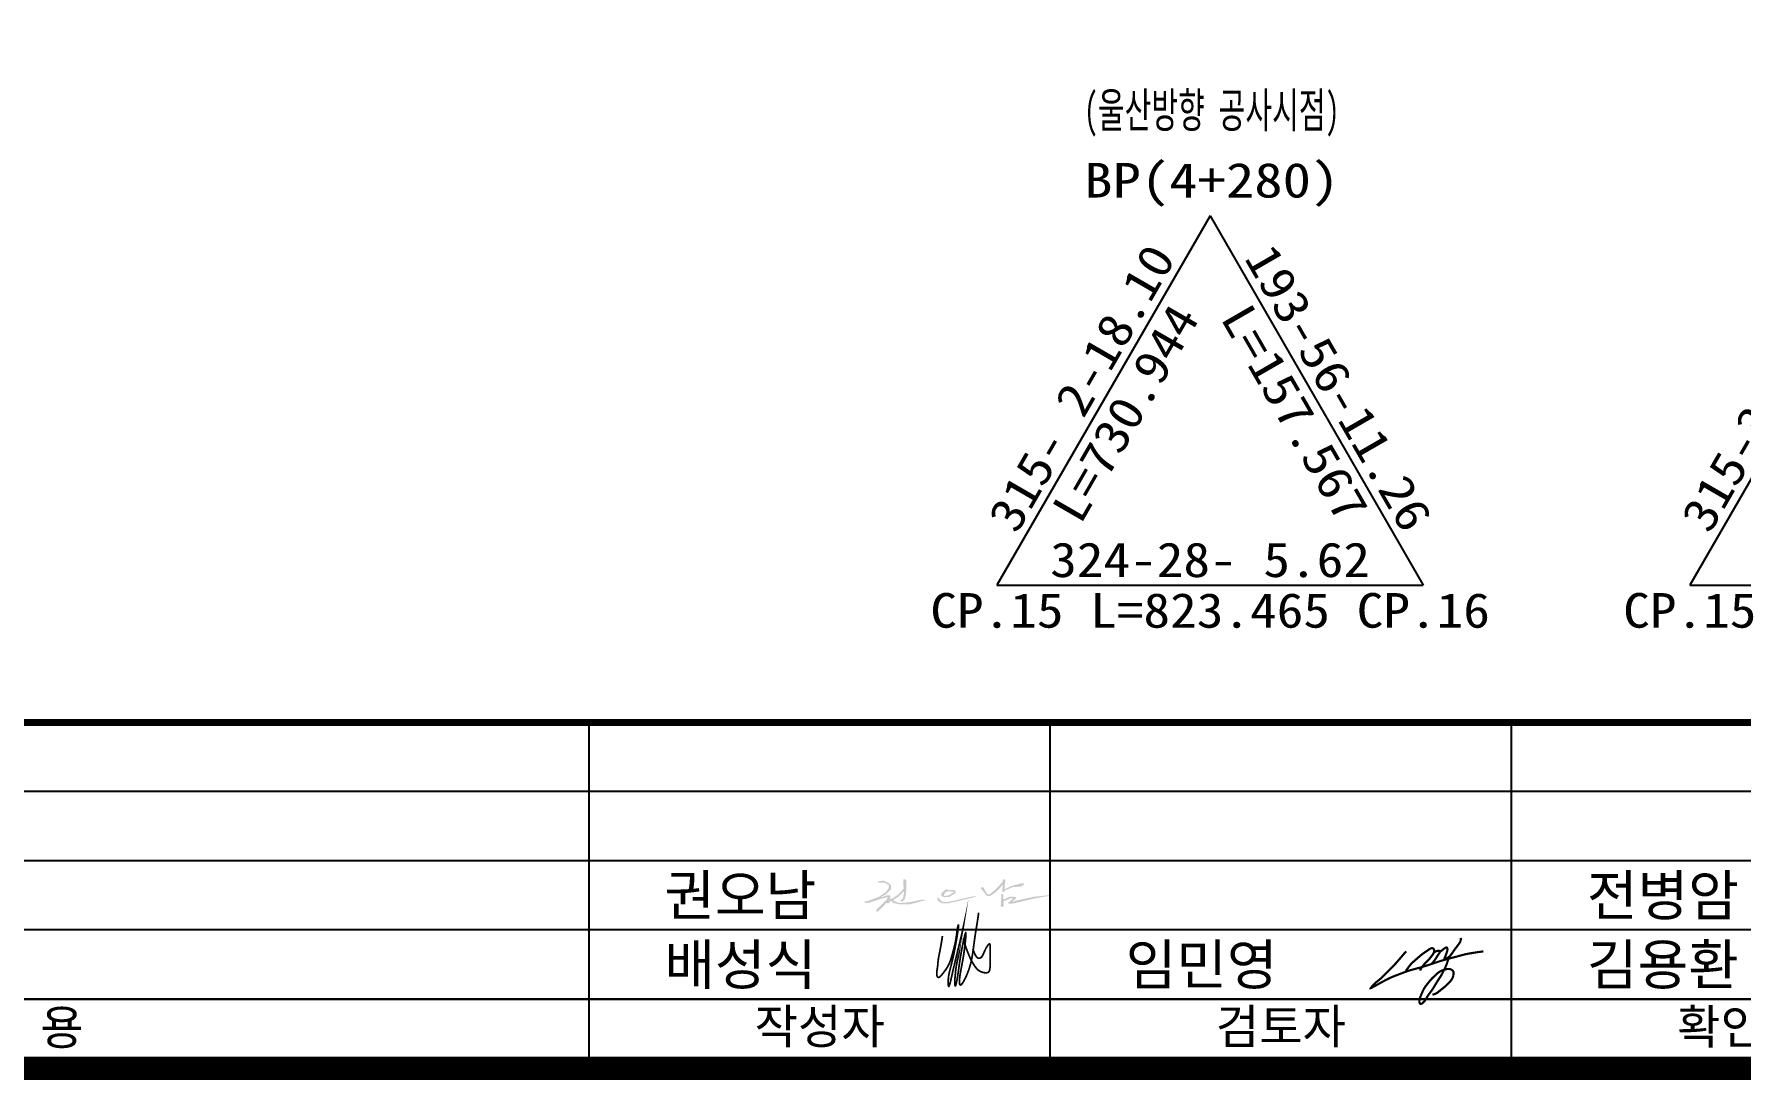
# Model space of a CAD drawing. Header units: millimetres. Extents: x 4525 to 5366, y 950 to 1544.
# Drawn here: x 4948.2 to 5096.2, y 969 to 1059.6 of the extents above; entities that cross this region are included whole.
import ezdxf
from ezdxf.enums import TextEntityAlignment as Align

# ---------------------------------------------------------------- set-up
doc = ezdxf.new("R2010")
doc.units = ezdxf.units.MM
for name, color, linetype in [('CA-ALGN-IPLN', 1, 'Continuous'), ('CA-ALGN-TEXT', 3, 'Continuous'), ('CA-TEXT', 3, 'Continuous'), ('CX-BORD', 3, 'Continuous'), ('CX-BORD-LIN1', 4, 'Continuous'), ('CX-BORD-LIN2', 3, 'Continuous'), ('CX-BORD-TEX2', 7, 'Continuous'), ('CX-BORD-TEX3', 6, 'Continuous')]:
    doc.layers.add(name, color=color, linetype=linetype)
doc.styles.add('RP2', font='DotumChe.ttf')
doc.styles.add('SEKO', font='DotumChe.ttf')
doc.styles.add('TB_TEXT', font='DotumChe.ttf')
doc.styles.add('TB_WBTXT', font='H2GTRE.TTF')
doc.styles.add('TB_WMTXT', font='DotumChe.ttf')

# ---------------------------------------------------------------- blocks, each defined once
blk = doc.blocks.new('CXBLKA1-KHCA')
at = {"layer": 'CX-BORD-TEX3'}
h = blk.add_hatch(color=256, dxfattribs=at)
h.paths.add_polyline_path([(481.9304143462973, 15.08593314524701), (481.6814522761285, 15.10255498501148), (481.7485710494757, 14.96001233352525), (481.715011695484, 14.16345051067444), (481.6562828096573, 14.07540944844335), (481.8744186432863, 13.97059869987578), (481.970901859547, 14.1382959310182), (481.9373424401916, 14.51561469273011), (482.1261138962709, 14.54915413227174), (482.5707754510497, 14.75039080295578), (482.751157084972, 14.72523622329957), (482.512046565223, 14.47369035986876), (482.3400548188214, 14.39403419095741), (482.3526396174206, 14.28083854907011), (482.7679367292861, 14.29341583889822), (484.638871384311, 14.73362108318498), (486.142114677597, 15.00208454639296), (486.020461994865, 15.03562398593458), (484.5480448073916, 14.87631161467756), (482.9623648247068, 14.53253229250727), (482.8239324322971, 14.45706855353863), (482.7316441924785, 14.49899285296566), (482.9875343565416, 14.68345980387889), (483.016898799455, 14.84277217513593), (482.7526188132348, 14.89308133444836), (482.4715591173369, 14.88050404462025), (481.9723635878099, 14.64572793439457), (481.9304143462973, 14.68345980387889)])
h.paths.add_polyline_path([(480.1819056264905, 15.71174835961437), (480.2436726821236, 15.63389486904409), (480.4421925447156, 15.21877673395167), (480.5826835666309, 15.0875261569546), (480.7323370095527, 15.07836913140184), (481.2484886653645, 15.50874896460408), (481.8348858974977, 16.13753087323408), (481.8729293969088, 16.19041842059308), (481.8584012703579, 16.40029097605236), (482.1124066069746, 16.34435909993497), (482.0200210406173, 15.58914122354933), (482.1076688504272, 15.56073177920885), (482.6430312877441, 15.81878429605055), (483.495820995286, 16.04605988420859), (483.7311104842796, 16.03166794655213), (483.6695201720717, 15.88962069141547), (483.4302652639253, 15.7570432399142), (482.7527712413665, 15.7215314428472), (482.0894903577227, 15.43506948166506), (481.9947359457737, 15.31669676905117), (481.8028582762835, 15.32853405702973), (481.8431289128005, 15.52976765175616), (481.8691863450388, 15.9203975866648), (481.5659722790927, 15.567646899732), (481.2247601415019, 15.22877085462518), (480.7586047167909, 14.94091080383289), (480.4857332614212, 14.96363658059932), (480.1067450926503, 15.44466586764365), (479.943780202956, 15.61132168652341), (479.9902311727214, 15.70430912265904)])
h.paths.add_polyline_path([(476.2971857959414, 14.77608838943615), (476.2826139410801, 14.77608838943615), (476.3608786620565, 14.72631310937793), (476.4177985423204, 14.65876090059768), (476.609902958461, 14.44899359638414), (477.0118993431996, 14.40988443343798), (477.6664775086886, 14.5414334117592), (479.0396686886228, 14.86497286587485), (479.5021423726076, 14.93608041359147), (479.6195395521178, 14.90763740119168), (479.1855257429012, 14.78675453998251), (477.9653066513012, 14.49165813170098), (477.1613139471877, 14.31744458462861), (476.6241329612088, 14.30677843408223), (476.2541540009482, 14.52365651647146), (476.1901191519922, 14.71209158646087), (476.207906639086, 14.82230833055799)])
h.paths.add_polyline_path([(476.8769095257638, 15.45580581596756), (476.7381674401775, 15.36336596715819), (476.5282755369431, 15.13582176765692), (476.5709654144591, 14.94027595292613), (476.8235471952096, 14.83716995357038), (477.2789059105025, 14.87627911651653), (477.7911845060591, 15.22470621066129), (477.7698395346194, 15.39891975773365), (477.6204249306313, 15.45580581596756), (477.1223763378222, 15.47713808362598), (477.0298816140981, 15.55180103714762)])
h.paths.add_polyline_path([(476.9267144373356, 15.28514764126588), (476.8875820441656, 15.22115083829059), (476.7559548619077, 15.02204965118912), (476.8306621639018, 14.94383132529681), (477.1899686711243, 15.0007173835307), (477.5777350531151, 15.23892773357833), (477.602637508901, 15.32781221001703), (477.1152613691302, 15.34558907187045)], flags=16)
h.paths.add_polyline_path([(471.5430908744315, 16.27029826511883), (471.1010370041781, 16.24005234033773), (471.0916267240486, 16.18832653536644), (471.1298824593703, 16.10615543675173), (471.5896546619304, 16.11586319245704), (472.0008593529878, 15.88449557762534), (471.9846702042748, 15.61429704027546), (471.7225866342248, 15.26786610889338), (471.0803006340821, 14.84545133422909), (470.1106559388622, 14.48101508427114), (469.857885322403, 14.47687374197251), (469.9656235782961, 14.33606883937395), (470.1852440174804, 14.32364487934669), (471.2626269685936, 14.67979847814169), (471.8966254407584, 14.85373398539203), (471.8386124834593, 14.67151586041306), (470.8772553815807, 13.69416402621457), (470.8772553815807, 13.60719630602374), (471.0595817160922, 13.59477234599646), (471.7681682015117, 14.32778618821101), (471.9919323720031, 14.31536222818375), (472.0789517752699, 14.48101508427114), (472.2198403391652, 14.50586300432567), (472.4187417949958, 14.33606883937395), (472.8465798464226, 14.23615347736984), (473.8465147305376, 14.22521179457559), (475.1610993854781, 14.58268039869048), (475.1683981568743, 14.63374162964272), (474.8253548554288, 14.62279994684847), (473.7998741406994, 14.40761327337658), (472.9313175339001, 14.33102142694821), (472.3766091429611, 14.53891360064484), (472.4605452754734, 14.67386117780072), (472.8546802381479, 14.89634228417923), (473.2999066659601, 15.34495174682384), (473.2962572802618, 15.11882339055773), (473.2086717620514, 14.71398072595872), (472.9349669195984, 14.52067745150965), (473.1721777743425, 14.48055790335165), (473.4020897923268, 14.70668625961778), (473.4969741472973, 15.29753773232492), (473.5240607308792, 16.32449172366211), (473.3785396459819, 16.40522765400354), (473.2434109960627, 16.3894720306543), (473.2749410034832, 15.6129433848793), (473.2591759997728, 15.55667318685725), (472.8550569944733, 15.10641791971054), (472.3001717947452, 14.73191265619773), (472.1740615042533, 14.72471063575721), (472.0983953168853, 14.63828635703668), (472.0515543873286, 14.69230154377488), (472.1452363118057, 14.86875111143619), (472.1272205746965, 15.00919057689492), (471.8677937119416, 15.01639263076976), (471.2084171323981, 14.78232683271566), (471.8029369799121, 15.13522600147261), (472.1920772413625, 15.56014544150336), (472.195261172204, 15.87778795050474), (471.9718657836676, 16.07224260270165)])
at = {"layer": 'CX-BORD-LIN1', "const_width": 2}
blk.add_lwpolyline([(796, -2.273736754432321e-12), (0, 0), (0, 553.9999999999997), (795.9999999999998, 553.9999999999997)], close=True, dxfattribs=at)
at = {"layer": 'CX-BORD-LIN1'}
for points, const_width in [([(796, 30.00000000000098), (0, 29.99999999999869)], 0.6), ([(566, 6.000000000000252), (270, 5.9999999999993)], 0.2)]:
    blk.add_lwpolyline(points, dxfattribs=dict(at, const_width=const_width))
for points in [[(446, 3.907985046680551e-13), (446, 29.99999999999992)], [(486, 3.020479916529539e-13), (486, 30.00000000000005)], [(526, 4.192875430533705e-13), (526, 30.00000000000018)]]:
    blk.add_lwpolyline(points, dxfattribs=at)
at = {"layer": 'CX-BORD-LIN2'}
for points in [[(566, 24.00000000000025), (270, 23.9999999999993)], [(566, 18.00000000000136), (270, 18.00000000000041)], [(566, 12.00000000000136), (270, 12.00000000000041)]]:
    blk.add_lwpolyline(points, dxfattribs=at)
at = {"layer": 'CX-BORD-TEX3'}
for points, const_width in [([(476.6461998415593, 11.4774332657002), (476.5858257119594, 11.08808961318977), (476.5307015066478, 10.75537115161245), (476.4808272256791, 10.47293760726137), (476.4362028690098, 10.23444870652787), (476.3968284366615, 10.03356417569415), (476.3627039286125, 9.863943741151559), (476.3338293448737, 9.719247129182293), (476.3102046854669, 9.5931340661013), (476.2916841191377, 9.480084141596706), (476.2775384897227, 9.377856398347319), (476.2668928098697, 9.285029742339646), (476.2588720921608, 9.20018307956019), (476.2526013492329, 9.121895316028201), (476.2472055936792, 9.048745357708356), (476.2418098381472, 8.979312110608987), (476.2355390952193, 8.912174480716601), (476.2277371243595, 8.84616644208694), (476.2186226724275, 8.781142241118175), (476.2086332331105, 8.717211192223147), (476.1982063000955, 8.654482609869262), (476.1877793670915, 8.593065808513018), (476.1777899277636, 8.533070102578165), (476.1686754758316, 8.474604806543027), (476.1608735049826, 8.417779234820443), (476.1547668221915, 8.36270270189965), (476.150519487584, 8.309484522182572), (476.1482408745956, 8.258234010147532), (476.1480403566507, 8.209060480251026), (476.1500273071738, 8.162073246916805), (476.1543110995894, 8.11738162459045), (476.1610011073112, 8.075094927739372), (476.1702067037745, 8.035322470809149), (476.182037262382, 7.998319321934503), (476.19660215658, 7.964923564126764), (476.2140107597711, 7.936119034053661), (476.2343724453799, 7.912889568437492), (476.2577965868527, 7.896219003945987), (476.284392557603, 7.887091177279615), (476.3142697310445, 7.886489925138847), (476.3475374805907, 7.895399084213238), (476.3842687221527, 7.914529203157542), (476.4243905414019, 7.943497678552774), (476.4677935665291, 7.981648618977886), (476.5143684256595, 8.028326132957261), (476.5640057469841, 8.082874329058939), (476.6165961586498, 8.144637315850957), (476.6720302888148, 8.2129592018577), (476.7301987656151, 8.287184095647206), (476.7908463852232, 8.366674325327438), (476.8531346156719, 8.450865097209714), (476.9160790929868, 8.539209837134365), (476.9786954532042, 8.631161970985374), (477.0399993323385, 8.726174924592158), (477.0990063664262, 8.823702123827786), (477.1547321914818, 8.923196994543503), (477.2061924435525, 9.02411296259055), (477.2527126510699, 9.126085645388628), (477.2948579121453, 9.229479426456635), (477.3335032173613, 9.334840880936497), (477.3695235572573, 9.442716583882827), (477.4037939223613, 9.55365311040481), (477.4371893032671, 9.668197035600713), (477.4705846905031, 9.786894934546979), (477.5048550745973, 9.910293382363704), (477.5406202404279, 10.0387567622642), (477.5774791499875, 10.17192069007473), (477.6147755595644, 10.30923858974751), (477.6518532254572, 10.45016388523476), (477.6880559039541, 10.59415000049961), (477.7227273513868, 10.74065035947245), (477.7552113240104, 10.88911838611642), (477.7848515781566, 11.03900750439465), (477.8111923888114, 11.18957072764209), (477.83458010596, 11.33925942674654), (477.8555615983182, 11.48632456196759), (477.8746837345693, 11.62901709356487), (477.8924933834073, 11.76558798183072), (477.9095374135372, 11.89428818703567), (477.9263626936422, 12.0133686694175), (477.943516092449, 12.12108038927948), (477.9613075026259, 12.21563786840164), (477.9790989127919, 12.29510987473299), (477.9960153355946, 12.35752873772111), (478.0111817836164, 12.40092678686818), (478.0237232694831, 12.42333635161089), (478.0327648057987, 12.42278976145138), (478.0374314051892, 12.39731934583727), (478.0368480802586, 12.3449574342489), (478.0303950480279, 12.26464731480559), (478.0184733430556, 12.15897611020449), (478.0017392042951, 12.03144190183633), (477.980848870689, 11.88554277106999), (477.9564585812345, 11.72477679924162), (477.9292245748525, 11.55264206772011), (477.8998030905182, 11.37263665790709), (477.8688503671742, 11.18825865113871), (477.8369315000614, 11.002587087682), (477.8042470094929, 10.81702484345118), (477.7709062720583, 10.63255575319312), (477.7370186643252, 10.450163651742), (477.702693562916, 10.27083237386654), (477.6680403444093, 10.09554575433543), (477.6331683853618, 9.92528762796104), (477.5981870623959, 9.761041829533895), (477.5632239802085, 9.603610002145103), (477.5284796559476, 9.453065022088083), (477.494172834869, 9.309297573956826), (477.460522262239, 9.172198342345325), (477.4277466833132, 9.04165801189123), (477.3960648433908, 8.917567267166703), (477.3656954876947, 8.799816792776653), (477.336857361513, 8.688297273315072), (477.3097509814702, 8.582844736011282), (477.2845039496001, 8.483076578526777), (477.26122563936, 8.388555541212952), (477.2400254241634, 8.298844364344802), (477.2210126774348, 8.213505788230066), (477.2042967725879, 8.132102553165566), (477.189987083058, 8.054197399469956), (477.1781929822478, 7.979353067440059), (477.1689509279872, 7.907186954781025), (477.1620057156083, 7.837535088689435), (477.1570292248484, 7.770288153781109), (477.153693335456, 7.705336834650041), (477.1516699271137, 7.642571815901135), (477.150630879592, 7.581883782117472), (477.1502480726062, 7.523163417925787), (477.150193385894, 7.466301407898243), (477.1502298437022, 7.411315970821704), (477.1504850483593, 7.358735462058064), (477.1511777467144, 7.309215771162087), (477.1525266855947, 7.263412787666709), (477.1547506118709, 7.221982401126695), (477.1580682723702, 7.18558050107498), (477.1626984139416, 7.154862977055416), (477.1688597834777, 7.130485718622765), (477.1767711277512, 7.113341464854273), (477.1866511936546, 7.105270353069898), (477.1987187280151, 7.108349370188478), (477.2131924776818, 7.124655503063366), (477.2302911895144, 7.156265738580657), (477.2502336103512, 7.205257063615534), (477.2732384870301, 7.27370646505409), (477.2995245663892, 7.36369092980425), (477.3291647643505, 7.476230732358488), (477.3616486728874, 7.608119297820338), (477.3963200530575, 7.755093338932454), (477.4325226658962, 7.912889568437492), (477.46960027245, 8.077244699089022), (477.5068966337763, 8.243895443596955), (477.5437555108779, 8.408578514714861), (477.5795206648449, 8.567030625218138), (477.6137181449462, 8.716081638460707), (477.6466031534487, 8.85693402052533), (477.6786131809072, 8.991883388149688), (477.7101857178327, 9.123225358049638), (477.7417582547691, 9.25325554698469), (477.7737682822167, 9.384269571627044), (477.806653290741, 9.518563048768954), (477.8408507708205, 9.658431595093532), (477.8766523825957, 9.80546027931672), (477.9137664643654, 9.95839197798017), (477.9517555240359, 10.11525901961471), (477.9901820694699, 10.27409373271843), (478.0286086085848, 10.43292844583306), (478.0665976492651, 10.5897954874676), (478.1037116993843, 10.74272718614196), (478.1395132668381, 10.88975587036515), (478.1736377748871, 11.02931469084109), (478.2060123081442, 11.16144008697705), (478.236636866653, 11.28656932039706), (478.26551145037, 11.40513965265967), (478.2926360593278, 11.51758834541073), (478.3180106935156, 11.6243526602197), (478.3416353529224, 11.72586985867787), (478.36351003757, 11.82257720242018), (478.3835253740122, 11.91416496665664), (478.4011344951591, 11.99733548131229), (478.4156811604312, 12.06804408988722), (478.426509129336, 12.12224613594702), (478.4329621613047, 12.15589696302453), (478.4343840158122, 12.1649519146635), (478.4301184522897, 12.14536633439678), (478.4195092302448, 12.09309556575721), (478.4022464582863, 12.00584399250914), (478.3794056417223, 11.88831215922295), (478.3524086351149, 11.74694965067869), (478.3226772928952, 11.58820605165641), (478.2916334696033, 11.41853094693619), (478.2606990197578, 11.24437392130898), (478.2312957978115, 11.07218455954393), (478.2048456583047, 10.90841244643201), (478.1823694198224, 10.75803141455657), (478.1632837574884, 10.62011228780142), (478.1466043104497, 10.49225013783183), (478.1313467178966, 10.37204003633491), (478.1165266190524, 10.25707705497592), (478.1011596530857, 10.14495626544198), (478.0842614592088, 10.03327273940926), (478.0648476765905, 9.919621548575776), (478.0422438355286, 9.802180777508), (478.017015030729, 9.681460562540849), (477.9900362479943, 9.558554052899524), (477.9621824731271, 9.43455439783105), (477.9343286919188, 9.31055474657154), (477.9073498902048, 9.18764824836802), (477.882121053744, 9.066928052434776), (477.8595171683824, 8.949487307997003), (477.8401944738484, 8.836255191869384), (477.8239342256616, 8.727504990951672), (477.8102989332997, 8.623346019678536), (477.7988511062408, 8.523887592495555), (477.7891532539629, 8.429239023870139), (477.7807678859112, 8.339509628247868), (477.7732575115965, 8.254808720052495), (477.766184640453, 8.175245613762343), (477.7592029257044, 8.1008385282625), (477.7523305954578, 8.03124130037071), (477.7456770215335, 7.966016671333307), (477.7393515758172, 7.904727382396629), (477.7334636301071, 7.846936174817927), (477.728122556267, 7.792205789865363), (477.723437726117, 7.740098968807104), (477.719518511532, 7.69017845287857), (477.7164560556898, 7.642025201927424), (477.7142685872109, 7.595293050239377), (477.7129561061279, 7.549654050625065), (477.7125186124517, 7.504780255971525), (477.7129561061279, 7.460343719100308), (477.7142685872109, 7.416016492876622), (477.7164560556898, 7.371470630122019), (477.719518511532, 7.326378183734448), (477.7234924128293, 7.280976001479246), (477.7285600499649, 7.237760111049681), (477.7349401713159, 7.199791335050065), (477.7428515253573, 7.170130496106538), (477.752512860488, 7.151838416834323), (477.7641429251503, 7.147975919870476), (477.7779604677758, 7.16160382783022), (477.794184236785, 7.195782963350609), (477.8129236063992, 7.252663190058627), (477.8338504539875, 7.330750535770164), (477.856527282654, 7.427640069291044), (477.8805165955687, 7.540926859448916), (477.9053808958902, 7.668205975093258), (477.9306826867119, 7.80707248499715), (477.9559844712253, 7.955121458031897), (477.9808487525456, 8.109947962959666), (478.0049838658501, 8.269584328835151), (478.0286814743572, 8.433811925326552), (478.052379073391, 8.602849382263628), (478.0765141581992, 8.776915329497967), (478.1015242240733, 8.956228396870245), (478.127846766261, 9.141007214242961), (478.1559192800646, 9.331470411445878), (478.1861792607428, 9.52783661835241), (478.2189183723544, 9.729905423996058), (478.2538449540057, 9.935800254356252), (478.2905215136029, 10.14322549461616), (478.3285105590198, 10.3498855299153), (478.3673745981519, 10.55348474545866), (478.4066761388835, 10.75172752639668), (478.4459776891213, 10.94231825792343), (478.4848417567387, 11.12296132521118), (478.522739704063, 11.2908145381702), (478.5587783110946, 11.44084940571742), (478.591973212287, 11.56749086148596), (478.6213400420943, 11.66516383917445), (478.6458944349483, 11.72829327241601), (478.664652025303, 11.75130409486559), (478.6766284475793, 11.72862124019997), (478.6808393362312, 11.65466964203046), (478.6766102186643, 11.52629738366562), (478.6645061940485, 11.350045146843), (478.6454022545381, 11.1348767629101), (478.6201733922549, 10.88975606324715), (478.5896945992986, 10.62364687917983), (478.5548408678565, 10.34551304208838), (478.5164871900392, 10.06431838333123), (478.4755085579686, 9.789026734255856), (478.4327981916335, 9.527016858487002), (478.3893222224156, 9.279327248670995), (478.3460650095417, 9.04541132972048), (478.304010912228, 8.824722526504445), (478.2641442897016, 8.61671426397919), (478.2274495012111, 8.420839967013706), (478.1949109059619, 8.236553060542462), (478.1675128631809, 8.063306969456278), (478.1461121300395, 7.900992378829358), (478.1310550554313, 7.751249014414896), (478.1225603862381, 7.616153862149474), (478.1208468692762, 7.497783907969676), (478.1261332513945, 7.398216137790257), (478.1386382794421, 7.319527537558713), (478.158580700268, 7.263795093200713), (478.1861792607428, 7.233095790641926), (478.2214886477864, 7.228868944701787), (478.263907308939, 7.250003185807543), (478.3126696318118, 7.294749473280206), (478.367010003994, 7.361358766429873), (478.4261628131403, 7.448082024577559), (478.48936244684, 7.553170207044275), (478.5558432927478, 7.674874273140119), (478.6248397384529, 7.811445182186105), (478.6955497129943, 7.961388961823502), (478.7670253110023, 8.124231912909124), (478.8382821684804, 8.299755404674613), (478.908335921476, 8.487740806307954), (478.9762022060036, 8.687969486997133), (479.0408966580885, 8.900222815984705), (479.1014349137672, 9.124282162415), (479.1568326090651, 9.359928895530572), (479.2064335014597, 9.606516234286062), (479.2508938342485, 9.86168479668089), (479.2911979722244, 10.12264705052479), (479.328330280126, 10.38661546356201), (479.3632751227246, 10.65080250360228), (479.3970168647916, 10.91242063841167), (479.4305398710981, 11.1686823357781), (479.4648285064045, 11.41680006346763), (479.500666615671, 11.65538916579357), (479.5380359647438, 11.88867649312709), (479.5767177996145, 12.12229177237572), (479.6164933663727, 12.36186473042511), (479.6571439109989, 12.61302509419369), (479.6984506795611, 12.88140259055621), (479.7401949180835, 13.17262694643108), (479.7821578725684, 13.49232788870398)], 0.15), ([(478.4381756278176, 11.2535563019523), (478.5788027744034, 10.80631209767711), (478.7074534662656, 10.42509418727099), (478.8252761354283, 10.10246914450585), (478.9334192139263, 9.831003543131771), (479.0330311337507, 9.603263956942499), (479.1252603269363, 9.411816959677196), (479.2112552254962, 9.249229125107775), (479.2921642614542, 9.108067027049799), (479.3691176358457, 8.98200860972105), (479.4431726255766, 8.869177299592081), (479.5153682766299, 8.768807893633891), (479.5867436349122, 8.680135188784732), (479.6583377463735, 8.602393982015599), (479.7311896569313, 8.534819070297488), (479.8063384125576, 8.47664525059048), (479.8848230591807, 8.427107319821914), (479.9672178056803, 8.385531170370484), (480.0522375127525, 8.35160707604922), (480.1381322040447, 8.325116406046106), (480.2231519031934, 8.305840529592786), (480.3055466338678, 8.293560815855415), (480.3835664196936, 8.288058634076549), (480.4554612843399, 8.289115353400518), (480.5194812514214, 8.296512343080792), (480.5743138388402, 8.310231383217285), (480.6203965412983, 8.331055897677686), (480.6586043478178, 8.359969721252526), (480.6898122473226, 8.397956688732336), (480.7148952288021, 8.446000634896734), (480.7347282812239, 8.505085394547166), (480.7501863935445, 8.576194802463249), (480.7621445547425, 8.660312693446429), (480.771386609003, 8.757839889189597), (480.7783318213819, 8.866845159060574), (480.7833083121418, 8.984814259340453), (480.7866442015343, 9.109232946310328), (480.7886676098765, 9.237586976229466), (480.7897066573983, 9.367362105400787), (480.7900894643731, 9.496044090105386), (480.7901441510744, 9.6211186865807), (480.7901441510744, 9.740527129761574), (480.7901441510744, 9.854032568968648), (480.7901441510744, 9.961853632154487), (480.7901441510744, 10.064208947228), (480.7901441510744, 10.16131714216357), (480.7901441510744, 10.25339684490285), (480.7901441510744, 10.34066668337658), (480.7901441510744, 10.42334528553732), (480.7899983195798, 10.5013415539583), (480.7889774991177, 10.57332548967355), (480.7862067007204, 10.6376573683487), (480.7808109354205, 10.6926974656821), (480.7719152142395, 10.73680605730664), (480.7586445482316, 10.76834341889884), (480.7401239484075, 10.78566982613523), (480.7154784258214, 10.78714555468144), (480.6841975703405, 10.77173211284065), (480.6472292873673, 10.74079593947721), (480.6058860611279, 10.69630470603846), (480.5614803758813, 10.64022608402632), (480.5153247158646, 10.5745277449318), (480.4687315653041, 10.50117736021315), (480.4230134084696, 10.42214260137229), (480.3794827295765, 10.33939113987839), (480.3391056629312, 10.25478133166365), (480.301462942954, 10.16973427041415), (480.265788954091, 10.08556173425717), (480.2313180807882, 10.00357550135271), (480.1972847075135, 9.92508734979532), (480.162923218702, 9.851409057734088), (480.1274679988323, 9.783852403329035), (480.0901534323507, 9.723729164674694), (480.0504144215279, 9.672141600007706), (480.0084879398469, 9.629353887882132), (479.9648114786701, 9.59542068695049), (479.9198225292944, 9.570396655876209), (479.8739585830167, 9.554336453311805), (479.8276571311994, 9.54729473789888), (479.7813556651286, 9.549326168289952), (479.7354916761556, 9.560485403137534), (479.6901927657796, 9.581555867106033), (479.6443469764176, 9.616236048809185), (479.5965324607, 9.668953202927185), (479.5453273712242, 9.744134584107485), (479.4893098606312, 9.846207446986625), (479.4270580815187, 9.979599046212059), (479.3571501865276, 10.14873663643124), (479.2781643282665, 10.35804747231344)], 0.15), ([(516.7613503299726, 8.315758089459848), (516.8800307603451, 8.508770999932892), (516.9881176814124, 8.671841706274279), (517.0864626589355, 8.808527865724898), (517.1759172586098, 8.922387135514725), (517.2573330461964, 9.01697717290648), (517.3315615873908, 9.09585563514105), (517.3994544479647, 9.162580179459326), (517.4618631936355, 9.220708463102198), (517.5196337138914, 9.273349890130191), (517.5735891933145, 9.321820851805967), (517.6245471402581, 9.366989486222735), (517.6733250630423, 9.409723931451879), (517.7207404700202, 9.450892325608436), (517.767610869545, 9.491362806709219), (517.8147537699588, 9.532003512891094), (517.8629866795818, 9.573682582225445), (517.9129170527813, 9.617021329309352), (517.9643121278714, 9.661653774842705), (518.0167290891914, 9.706967116072917), (518.0697251210368, 9.752348550214663), (518.1228574077686, 9.797185274504443), (518.1756831337043, 9.840864486189673), (518.2277594831394, 9.882773382474113), (518.2786436404458, 9.922299160605178), (518.327972269406, 9.958993566496645), (518.3756999517063, 9.993066540804136), (518.4218607485745, 10.02489257289329), (518.4664887211729, 10.05484615211884), (518.5096179306856, 10.08330176783551), (518.5512824383077, 10.11063390940893), (518.5915163052123, 10.1372170661611), (518.6303535926054, 10.16342572747948), (518.6678283620749, 10.18952657520407), (518.7039746769442, 10.21535506113781), (518.7388266008966, 10.24063882962349), (518.772418197681, 10.26510552493841), (518.8047835310026, 10.28848279143625), (518.8359566645668, 10.31049827339433), (518.8659716621114, 10.33087961515542), (518.8948625873309, 10.34935446099684), (518.9226805351936, 10.36569584788361), (518.9495447255467, 10.37985838318258), (518.9755914094458, 10.39184206689373), (519.0009568379792, 10.40164689902798), (519.0257772622026, 10.40927287957442), (519.0501889332263, 10.41472000854395), (519.0743281020841, 10.41798828591476), (519.0983310198972, 10.41907771169775), (519.1222487807172, 10.41794856713153), (519.1457918507658, 10.4144022583327), (519.1685855392716, 10.40820047263463), (519.190255155474, 10.39910489738162), (519.2104260085907, 10.38687721995069), (519.2287234078613, 10.37127912766431), (519.2447726625142, 10.35207230785585), (519.2581990817562, 10.32901844791326), (519.2686961006002, 10.30203243602722), (519.2762296570218, 10.27164196397047), (519.2808338146933, 10.23852792438396), (519.2825426373638, 10.20337120993048), (519.2813901887494, 10.16685271322916), (519.2774105325661, 10.12965332693187), (519.2706377325303, 10.09245394367957), (519.2611058523471, 10.05593545609139), (519.2488773409277, 10.02061420766171), (519.2341281878107, 9.986348345047588), (519.217062767686, 9.952831465694032), (519.1978854552763, 9.9197571670897), (519.1768006253151, 9.886819046712333), (519.1540126524924, 9.853710702039677), (519.1297259115308, 9.82012573052765), (519.1041447771422, 9.785757729675822), (519.077445238865, 9.75038540882582), (519.0496897455778, 9.714127924960337), (519.0209123610184, 9.67718954691503), (518.9911471488813, 9.639774543569217), (518.9604281729044, 9.602087183780384), (518.9287894967929, 9.56433173638419), (518.896265184263, 9.52671247028178), (518.8628892990419, 9.48943365427607), (518.828718613353, 9.452642815843717), (518.7939007334935, 9.416260516643376), (518.7586059742353, 9.380150576963786), (518.7230046503828, 9.344176817017285), (518.6872670767189, 9.30820305705987), (518.6515635680262, 9.272093117369366), (518.6160644391202, 9.235710818169025), (518.5809400047947, 9.198919979736672), (518.5463038080125, 9.161592933768986), (518.5120423045228, 9.12363605781269), (518.4779851782878, 9.084964240844272), (518.4439621132369, 9.045492371862053), (518.4098027933105, 9.005135339853439), (518.3753369024489, 8.963808033816747), (518.3403941246142, 8.921425342728469), (518.304804143736, 8.877902155608751), (518.2685783137349, 8.833142013603208), (518.2324546685741, 8.787003066708564), (518.1973529121533, 8.739332117068841), (518.1641927484052, 8.6899759668608), (518.1338938812733, 8.63878141825029), (518.1073760146901, 8.58559527338133), (518.0855588525446, 8.530264334430683), (518.0693620987913, 8.472635403564198)], 0.1875), ([(519.8482577414252, 10.14599497978037), (519.9676337696583, 10.24102468378027), (520.0658738027196, 10.31794268398647), (520.1455495854825, 10.37824694087379), (520.2092328628423, 10.42343541487338), (520.2594953796397, 10.45500606649279), (520.2989088807808, 10.47445685615224), (520.33004511115, 10.48328574434839), (520.3554758156097, 10.4829906915233), (520.377329922314, 10.47495050208585), (520.3959650924735, 10.46006735613759), (520.4112961706123, 10.43912427769231), (520.4232380012327, 10.41290429077475), (520.4317054288258, 10.38219041942051), (520.4366132979048, 10.34776568766523), (520.437876452972, 10.31041311951179), (520.4354097385076, 10.27091573898491), (520.4292500569209, 10.22998848129049), (520.4199225419652, 10.18807392614093), (520.408074385301, 10.14554656440799), (520.3943527785887, 10.10278088698527), (520.3794049134776, 10.06015138473362), (520.3638779816174, 10.0180325485357), (520.3484191746575, 9.976798869274205), (520.33367568428, 9.936824837831807), (520.3201300654255, 9.898394159573797), (520.3076063264598, 9.8614273980142), (520.2957638390835, 9.82575433108417), (520.2842619749426, 9.791204736802172), (520.2727601057486, 9.757608393121188), (520.2609176031583, 9.724795078037857), (520.2483938388832, 9.692594569537903), (520.2348481845911, 9.660836645607048), (520.2202465776136, 9.629521306714594), (520.2057812179046, 9.59932944351516), (520.1929508710928, 9.571112169136029), (520.183254302774, 9.545720596704484), (520.178190278577, 9.524005839369636), (520.1792575640866, 9.50681901026968), (520.1879549249425, 9.4950112225319), (520.2057811267623, 9.48943358931632), (520.2336956066465, 9.49074430485183), (520.270500487768, 9.498829887784666), (520.3144585648479, 9.513383937895412), (520.3638326325527, 9.534100054920998), (520.4168854855816, 9.56067183862018), (520.4718799186448, 9.59279288876263), (520.527078726409, 9.630156805096192), (520.5807447035841, 9.672457187390535), (520.6314812733763, 9.719291175556862), (520.6792543731281, 9.769870070214381), (520.7243705687324, 9.823308712134747), (520.7671364260059, 9.878721942122354), (520.8078585108524, 9.935224600937943), (520.8468433891103, 9.991931529374995), (520.8843976266835, 10.04795756822699), (520.9208277893995, 10.10241755825467), (520.9563836717462, 10.15459088907068), (520.9910879826784, 10.20441514552061), (521.0249066597353, 10.25199246126925), (521.0578056404556, 10.29742496999228), (521.0897508623784, 10.34081480534354), (521.1207082630754, 10.38226410102055), (521.1506437800854, 10.42187499065534), (521.1795233509692, 10.45974960794541), (521.2073980702153, 10.4960978941794), (521.234659660262, 10.53156102119596), (521.2617850005081, 10.56688796846851), (521.2892509703415, 10.60282771547048), (521.3175344491392, 10.64012924165348), (521.3471123163108, 10.67954152650185), (521.3784614512442, 10.72181354948901), (521.4120587333164, 10.7676942900884), (521.4479382248028, 10.817853291473), (521.4843627193113, 10.87264235172319), (521.5191521933157, 10.93233383260798), (521.550126623355, 10.9972000958964), (521.5751059858594, 11.0675135033793), (521.5919102573571, 11.14354641681479), (521.5983594143108, 11.22557119800462), (521.5922734332053, 11.31386020872873)], 0.1875), ([(516.8562004108026, 10.14442120502412), (516.6385509690808, 9.893000523168155), (516.4590319864838, 9.684967070753771), (516.3121962538462, 9.51442285939396), (516.1925965619812, 9.375469900625319), (516.0947857017454, 9.262210206006273), (516.013316463941, 9.168745787127989), (515.9427416394356, 9.089178655537978), (515.8776140190312, 9.017610822871063), (515.8134022258528, 8.949075561931238), (515.74923821212, 8.882331190963157), (515.685169762397, 8.817067289544354), (515.6212446611935, 8.752973437230537), (515.5575106930519, 8.689739213566497), (515.4940156424927, 8.627054198107942), (515.4308072940476, 8.564607970432405), (515.3679334322587, 8.502090110073766), (515.3054816595395, 8.439321528131984), (515.243698849983, 8.376648461731236), (515.1828716955861, 8.314548479583607), (515.1232868883235, 8.253499150379355), (515.065231120192, 8.193978042775996), (515.0089910831775, 8.1364627254747), (514.9548534692658, 8.081430767165728), (514.9031049704427, 8.029359736506592), (514.8538650409646, 7.98054413419726), (514.8065841841599, 7.934546188867387), (514.7605456656493, 7.890745061167252), (514.7150327510099, 7.848519911725305), (514.6693287058297, 7.807249901159082), (514.6227167957404, 7.766314190129776), (514.5744802863192, 7.725091939254924), (514.5239024431867, 7.682962309173888), (514.4705532260123, 7.639471609656027), (514.4151493708996, 7.594834746968843), (514.3586943080336, 7.549433776520743), (514.3021914675992, 7.503650753709223), (514.2466442797922, 7.457867733953606), (514.1930561747758, 7.412466772640471), (514.1424305827568, 7.367829925189142), (514.0957709339309, 7.324339246997113), (514.0538098916877, 7.282329036444423), (514.0161970524205, 7.241942563819464), (513.9823112456943, 7.203275342425911), (513.9515313011398, 7.166422885523787), (513.923236048322, 7.131480706405853), (513.8968043168279, 7.098544318343045), (513.8716149362881, 7.067709234628126), (513.8470467362677, 7.03907096853203), (513.8229484072399, 7.012876264075601), (513.8010480830162, 6.989976788355705), (513.7835437583271, 6.971375439153633), (513.7726334278486, 6.958075114305245), (513.7705150862785, 6.951078711602747), (513.7793867282926, 6.951389128881999), (513.8014463486215, 6.960009263924292), (513.8388919419413, 6.977942014587313), (513.8931729104952, 7.005800262935225), (513.9627442867859, 7.042636828098182), (514.0453125108506, 7.087114513543781), (514.1385840227376, 7.137896122652307), (514.2402652624623, 7.193644458880442), (514.3480626701057, 7.253022325619384), (514.4596826856941, 7.314692526293072), (514.5728317492649, 7.377317864347276), (514.6855746693327, 7.439720333380535), (514.7974097282895, 7.501358687798927), (514.9081935769391, 7.561850872204957), (515.0177828661617, 7.620814831179302), (515.1260342467722, 7.677868509346297), (515.232804369618, 7.73262985126479), (515.3379498855575, 7.784716801559114), (515.4413274453836, 7.833747304799033), (515.5428813016915, 7.87949849542332), (515.642906113826, 7.922384267106679), (515.7417841427814, 7.962977703305512), (515.8398976496719, 8.00185188753079), (515.9376288955027, 8.03957990324983), (516.0353601413444, 8.076734833973603), (516.1334736482131, 8.113889763169425), (516.2323516772012, 8.15161777432644), (516.3323207427056, 8.19033276111935), (516.4334843727338, 8.229811857965103), (516.5358903486085, 8.269673009444375), (516.6395864517399, 8.309534160170585), (516.7446204634616, 8.349013254724412), (516.851040165162, 8.387728237708359), (516.9588933382074, 8.425297053735846), (517.0682277639207, 8.461337647365724), (517.1791230792223, 8.495619193601158), (517.2917863430084, 8.528515788895163), (517.4064564696964, 8.56055276011233), (517.5233723737038, 8.592255434073593), (517.6427729694697, 8.624149137654456), (517.7648971714116, 8.656759197686767), (517.8899838939251, 8.69061094101329), (518.0182720514604, 8.726229694476785), (518.1498094276758, 8.763989554442958), (518.2838792833572, 8.803659695227395), (518.4195737484552, 8.844858060679542), (518.55598495304, 8.887202594616099), (518.692205027095, 8.930311240897424), (518.827326100647, 8.973801943329306), (518.960440303701, 9.017292645761188), (519.0906397662511, 9.0604012920316), (519.217343132972, 9.102817461445227), (519.3412751071082, 9.144517275171381), (519.4634869065085, 9.185548489834616), (519.585029749087, 9.225958862092227), (519.7069548527143, 9.265796148579682), (519.8303134352609, 9.305108105932447), (519.9561567146302, 9.34394249080782), (520.0855359086927, 9.382347059830352), (520.219072191845, 9.420345691306864), (520.3556665646647, 9.457866750305982), (520.4937899841898, 9.49481472352403), (520.6319134075238, 9.531094097700986), (520.7685077917267, 9.566609359544088), (520.9020440938802, 9.601264995782401), (521.0309932710552, 9.634965493123161), (521.1538262803224, 9.667615338295434), (521.2695556146246, 9.699146876254815), (521.3793599102719, 9.72960388485211), (521.4849593394683, 9.759058000208313), (521.5880740743742, 9.7875808584335), (521.6904242871824, 9.81524409560501), (521.793730150097, 9.842119347843834), (521.8997118352781, 9.86827825122731), (522.0100895148971, 9.893792441887342), (522.1271726796404, 9.91885294763182), (522.2556280941135, 9.944128363212656), (522.400711841361, 9.970406675101401), (522.5676800044821, 9.99847586972595), (522.7617886665321, 10.02912393355786), (522.9882939106101, 10.06313885309049), (523.2524518197934, 10.10130861474084), (523.5595184771373, 10.1444212050132)], 0.1875), ([(520.5345291457343, 9.590648847720729), (520.486390057722, 9.40058941726005), (520.4383260114482, 9.235446560663547), (520.3906571819607, 9.092127664579891), (520.3437037442964, 8.967540115679583), (520.2977858734703, 8.858591300589467), (520.2532237445303, 8.762188605980043), (520.2103375325241, 8.67523941848907), (520.1694474124997, 8.594651124776135), (520.1307605872316, 8.517823850606362), (520.0940323706636, 8.444128678232516), (520.0589051045426, 8.373429429089299), (520.0250211305829, 8.305589924545927), (519.9920227904986, 8.240473986015274), (519.9595524260258, 8.177945434866558), (519.9272523788568, 8.11786809253448), (519.8947649907386, 8.060105780388255), (519.8617978899747, 8.00445990485008), (519.828319851149, 7.950482212586792), (519.7943649354784, 7.897662035198152), (519.7599672041251, 7.845488704393063), (519.7251607182843, 7.793451551793112), (519.689979539151, 7.741039909096287), (519.6544577278873, 7.687743107935091), (519.6186293457213, 7.633050479985684), (519.5825454856458, 7.576610231478696), (519.5463253681737, 7.518706067080927), (519.5101052456484, 7.459780566002735), (519.4740213703808, 7.400276307454476), (519.438209994747, 7.340635870701078), (519.4028073710579, 7.281301834941985), (519.3679497516569, 7.222716779420296), (519.3337733888984, 7.165323283335454), (519.3003747949624, 7.109490162879808), (519.2676915213742, 7.055291181878999), (519.2356213795174, 7.002726341075174), (519.2040621807755, 6.951795641254137), (519.1729117365103, 6.902499083168948), (519.1420678581271, 6.854836667583584), (519.1114283569768, 6.808808395240192), (519.0808910444648, 6.764414266924575), (519.0503707633798, 6.721591867984387), (519.0198504822947, 6.68002912220021), (518.9893302012097, 6.639351537903565), (518.9588099201246, 6.599184623469625), (518.9282896390287, 6.559153887251739), (518.8977693579436, 6.518884837635994), (518.8672490768586, 6.47800298295391), (518.8367287957517, 6.436133831591576), (518.806248254612, 6.393039070620432), (518.7760061531771, 6.349025102071607), (518.7462409311302, 6.304534506694324), (518.717191028165, 6.260009865226891), (518.6890948839864, 6.215893758440359), (518.6621909382884, 6.17262876708395), (518.6367176307758, 6.130657471906886), (518.6129134011207, 6.090422453636563), (518.590897469192, 6.05225281067527), (518.5703121754377, 6.01602371199391), (518.5506806404592, 5.981496844150968), (518.5315259848794, 5.948433893748586), (518.5123713292996, 5.916596547334336), (518.492739794332, 5.885746491543102), (518.4721545005777, 5.855645412944284), (518.450138568649, 5.826054998107281), (518.4263513704427, 5.796833393700069), (518.4009972829735, 5.768224586741269), (518.3744169345737, 5.740569024315334), (518.3469509535644, 5.714207153484892), (518.3189399682669, 5.689479421345311), (518.2907246069808, 5.666726274981045), (518.2626454980382, 5.64628816145472), (518.2350432697604, 5.628505527872619), (518.2082244875819, 5.613718821057262), (518.1823594654452, 5.602268486816172), (518.1575844544277, 5.594494970727681), (518.1340357056179, 5.590738718337377), (518.1118494700822, 5.591340175212679), (518.0911619988765, 5.596639786899175), (518.0721095431109, 5.606977998975196), (518.0548283538301, 5.622695256986333), (518.0394830676996, 5.644018524513228), (518.0263518637366, 5.670720837222177), (518.0157413065463, 5.7024617487927), (518.0079579607336, 5.738900812893405), (518.003308390882, 5.779697583203813), (518.0020991615966, 5.824511613414359), (518.0046368374824, 5.87300245719365), (518.0112279831446, 5.924829668232121), (518.0220542666539, 5.979669822599533), (518.036797770139, 6.037267585992083), (518.0550156791724, 6.097384646550779), (518.0762651793484, 6.159782692351143), (518.1001034562505, 6.224223411512355), (518.1260876954948, 6.290468492131765), (518.1537750826537, 6.358279622350381), (518.1827228033217, 6.427418490210982), (518.2125448136358, 6.497567346593712), (518.2430821519156, 6.568090693095144), (518.274232626969, 6.638273594040072), (518.3058940476694, 6.707401113742378), (518.3379642228574, 6.774758316526857), (518.3703409613845, 6.83963026674013), (518.4029220721022, 6.901302028663338), (518.4356053638185, 6.959058666675844), (518.4683227089263, 7.012440579100655), (518.5011422337993, 7.062009500482816), (518.5341661283201, 7.108582499420152), (518.567496582371, 7.15297664448866), (518.6012357858563, 7.19600900426434), (518.6354859286585, 7.238496647345016), (518.6703492006491, 7.281256642306687), (518.7059277917215, 7.32510605772535), (518.7423068601238, 7.370657695240368), (518.7795034375013, 7.417707288646341), (518.8175175238757, 7.465846304812146), (518.8563491192035, 7.514666210552093), (518.8959982235174, 7.563758472745974), (518.9364648368064, 7.612714558251753), (518.9777489590706, 7.661125933894652), (519.0198505903099, 7.708584066554465), (519.0627526990866, 7.754788230429256), (519.1063701282328, 7.799868929284855), (519.1506006890886, 7.844064474259937), (519.1953421930593, 7.887613176471348), (519.2404924515176, 7.93075334705776), (519.2859492758471, 7.973723297146933), (519.3316104774312, 8.016761337888454), (519.37737386761, 8.060105780388255), (519.4231883519169, 8.103870105738167), (519.4692072121907, 8.147668474875388), (519.5156348244091, 8.190990218712102), (519.5626755645717, 8.233324668149578), (519.6105338086345, 8.274161154067258), (519.659413932608, 8.31298900738824), (519.7095203124372, 8.349297558970136), (519.7610573241327, 8.38257613974696), (519.8141214785755, 8.41246160727809), (519.868377826424, 8.439180925766266), (519.9233835532832, 8.463108586083251), (519.9786958447585, 8.484619079122638), (520.0338718864114, 8.504086895767102), (520.0884688638471, 8.521886526877495), (520.1420439626709, 8.538392463336493), (520.1941543684443, 8.553979196026773), (520.2444878401475, 8.568879363372105), (520.2932544302057, 8.582758194037012), (520.3407947643864, 8.595139064238026), (520.3874494684896, 8.605545350191676), (520.4335591682939, 8.613500428103578), (520.4794644895883, 8.618527674212089), (520.525506058173, 8.620150464711912), (520.5720244997938, 8.617892175841405), (520.6191617411678, 8.611401013689317), (520.6662649124955, 8.6008245040843), (520.7124824448729, 8.586435002661744), (520.7569627694065, 8.568504865133434), (520.7988543172141, 8.547306447189328), (520.8373055193806, 8.52311210450847), (520.8714648070236, 8.496194192769906), (520.9004806112498, 8.46682506768542), (520.9237341255721, 8.435265737114094), (520.9415375931167, 8.401731817722464), (520.9544360194704, 8.366427578368018), (520.9629744101876, 8.329557287930072), (520.9676977708441, 8.291325215233371), (520.9691511069832, 8.25193562915723), (520.96787942417, 8.211592798559138), (520.9644277279804, 8.170500992285668), (520.9592558665609, 8.12887582690513), (520.9524830585033, 8.086978309643598), (520.9441433649918, 8.04508079541614), (520.9342708472323, 8.003455639170568), (520.9228995663761, 7.962375195811035), (520.9100635836403, 7.922111820285352), (520.8957969601761, 7.882937867497674), (520.8801337572004, 7.845125692395811), (520.8631023592316, 7.808856864912229), (520.8447084441905, 7.773949815092635), (520.824952013354, 7.740132188011046), (520.8038330679774, 7.707131628774221), (520.7813516093374, 7.674675782412521), (520.7575076386784, 7.642492294032706), (520.7323011572771, 7.61030880869788), (520.7057321664215, 7.577852971482059), (520.6778176983571, 7.54490916789058), (520.6486429094439, 7.511488745055829), (520.6183099870323, 7.477659790617906), (520.5869211184836, 7.443490392129604), (520.5545784911592, 7.409048637198282), (520.5213842923877, 7.374402613409472), (520.4874407095522, 7.339620408348708), (520.4528499299922, 7.30477010960152), (520.4177027871483, 7.269925479367373), (520.3820446986574, 7.235182978235969), (520.3459097282357, 7.200644741400026), (520.3093319396212, 7.166412904041351), (520.2723453965082, 7.132589601352663), (520.2349841626346, 7.099276968537595), (520.1972823017059, 7.066577140767038), (520.159273877438, 7.034592253244625), (520.121021339146, 7.003396070177985), (520.0827006784857, 6.972948871910774), (520.0445162726901, 6.943182567834299), (520.0066724990029, 6.914029067263471), (519.9693737347006, 6.885420279589596), (519.9328243569835, 6.857288114182154), (519.897228743117, 6.829564480399711), (519.862791270345, 6.802181287622659), (519.8296169656169, 6.775076119790754), (519.7974134546821, 6.748209259277644), (519.7657890130286, 6.72154666307091), (519.7343519161441, 6.695054288103563), (519.7027104394729, 6.668698091374097), (519.6704728584918, 6.642444029826436), (519.6372474486889, 6.616258060437247), (519.6026424855081, 6.590106140161367), (519.5660789001267, 6.563959899705367), (519.5262282463591, 6.537813664575367), (519.4815747336761, 6.511667434007393), (519.4306025715814, 6.485521207259296), (519.3717959695678, 6.459374983545274), (519.303639137117, 6.433228762123179), (519.2246162837437, 6.40708254221812), (519.1332116189187, 6.380936323077037)], 0.1875), ([(519.2901726941345, 10.05884052657478), (519.3654062094429, 10.10485187270154), (519.4342358711001, 10.13932208234968), (519.4967979377907, 10.16378316514005), (519.5532286681555, 10.17976713062802), (519.6036643209009, 10.18880598843447), (519.6482411546676, 10.19243174811476), (519.6870954281403, 10.19217641927884), (519.7203633999488, 10.18957201147117), (519.7481586190479, 10.18580441380385), (519.7705037951891, 10.18067503314654), (519.7873989283617, 10.17363915583832), (519.7988440185763, 10.1641520681855), (519.8048390658441, 10.15166905659265), (519.8053840701541, 10.13564540733336), (519.8004790314735, 10.11553640681217), (519.790123949846, 10.09079734133542), (519.7744777848457, 10.06112748349682), (519.7543353344081, 10.02720205082136), (519.730650356043, 9.989940247088668), (519.704376607282, 9.950261276067465), (519.6764678456129, 9.909084341548294), (519.6478778285891, 9.867328647288957), (519.6195603137094, 9.825913397058173), (519.5924690584943, 9.785757794635572), (519.5673137037993, 9.747534220773957), (519.5438274238186, 9.71092776408608), (519.5214992760484, 9.675376690146948), (519.4998183180505, 9.640319264575226), (519.4782736073103, 9.605193752924094), (519.4563542014002, 9.56943842079039), (519.433549157784, 9.532491533770951), (519.4093475340123, 9.493791357451698), (519.3830567195109, 9.452730763661236), (519.353257431314, 9.408521049187982), (519.3183487183633, 9.360328117095776), (519.2767296295569, 9.307317870437544), (519.2267992138368, 9.248656212244384), (519.1669565201664, 9.183509045580138), (519.0956005974222, 9.111042273486817), (519.0111304945676, 9.030421799028261)], 0.1875)]:
    blk.add_lwpolyline(points, dxfattribs=dict(at, const_width=const_width))
at = {"layer": 'CX-BORD-LIN1', "style": 'TB_TEXT'}
for tag, height, p in [('TR_RNUM4', 3, (285.1051166181959, 26.63656332936284)), ('TR_RDAT4', 3.5, (317.5, 26.99999999999994)), ('TR_DGN4', 3.5, (459.1184542177598, 26.99999999999993)), ('TR_CHK4', 3.5, (499.1184542177598, 26.99999999999993)), ('TR_APP4', 3.5, (539.1184542177598, 27.00000000000015)), ('TR_RDAT3', 3.5, (317.5, 21.00000000000105)), ('TR_DGN3', 3.5, (459.1184542177598, 21.00000000000103)), ('TR_CHK3', 3.5, (499.1184542177598, 21.00000000000103)), ('TR_APP3', 3.5, (539.1184542177598, 21.00000000000126)), ('TR_RNUM3', 3, (285.1051166181959, 20.63656332936395)), ('TR_RDAT2', 3.5, (317.5, 15.00000000000105)), ('TR_DGN2', 3.5, (459.1184542177598, 15.00000000000103)), ('TR_CHK2', 3.5, (499.1184542177598, 15.00000000000103)), ('TR_APP2', 3.5, (539.1184542177598, 15.00000000000126)), ('TR_RNUM2', 3, (285.1051166181959, 14.63656332936395)), ('TR_RDAT1', 3.5, (317.5, 8.999999999999943)), ('TR_DGN1', 3.5, (459.1184542177598, 8.999999999999929)), ('TR_CHK1', 3.5, (499.1184542177598, 8.999999999999929)), ('TR_APP1', 3.5, (539.1184542177598, 9.000000000000156)), ('TR_RNUM1', 3, (285.1051166181959, 8.636563329362843))]:
    blk.add_attdef(tag, text='', height=height, dxfattribs=at).set_placement(p, align=Align.MIDDLE_CENTER)
for tag, p in [('TR_RCON4', (342.3033138082337, 26.99999999999994)), ('TR_RCON3', (342.3033138082337, 21.00000000000105)), ('TR_RCON2', (342.3033138082337, 15.00000000000105)), ('TR_RCON1', (342.3033138082337, 8.999999999999943))]:
    blk.add_attdef(tag, text='', height=3.5, dxfattribs=at).set_placement(p, align=Align.MIDDLE_LEFT)
at = {"layer": 'CX-BORD-LIN2', "style": 'TB_TEXT'}
blk.add_attdef('TD_VERSION', text='', height=3, rotation=90, dxfattribs=at).set_placement((800.499999405456, 48.01489921212271), align=Align.MIDDLE_CENTER)
at = {"layer": 'CX-BORD-TEX2', "style": 'TB_WMTXT'}
for tag, height, p in [('TB_CNAME', 5, (15.34476638720093, 531.8324131479245)), ('TB_CSCOP', 4, (16.63456755316179, 523.8324131479245))]:
    blk.add_attdef(tag, text='', height=height, dxfattribs=at).set_placement(p, align=Align.BOTTOM_LEFT)
at = {"layer": 'CX-BORD-TEX2', "style": 'TB_WBTXT'}
for tag, height, p in [('TB_MTITIL', 10, (397.9999999999999, 533.3264135606181)), ('TB_STITL', 7, (397.9999999999999, 518.3264135606181))]:
    blk.add_attdef(tag, text='', height=height, dxfattribs=at).set_placement(p, align=Align.MIDDLE_CENTER)
at = {"layer": 'CX-BORD-TEX3', "style": 'TB_TEXT'}
for s, p in [('내   용', (395.5, 3.584115170363834)), ('작성자', (466, 3.662000000000319)), ('검토자', (506, 3.662000000000433)), ('확인자', (546, 3.662000000000262))]:
    blk.add_text(s, height=3, dxfattribs=at).set_placement(p, align=Align.MIDDLE)
for tag, height, p in [('TD_DCOMP', 4.5, (217.5000000000001, 24.99999999999931)), ('TD_CSECT', 4.5, (611, 24.99999999999896)), ('TD_CDIST', 4.5, (656, 24.99999999999902)), ('TD_DNAME_TOP', 4.5, (755, 24.99999999999912)), ('TD_DNAME_MAIN', 4.5, (755, 19.00715491911868)), ('TD_CCOMP', 4.5, (217.5000000000001, 14.99999999999931)), ('TD_HSCAL', 4.5, (626.6991483434027, 15.23515171695612)), ('TD_VSCAL', 4.5, (655.7793615572629, 15.23515171695612)), ('TD_DNAME_BOT', 3, (755, 13.65422715006187)), ('TD_CNAME', 5, (65, 5.752181573154171)), ('TD_FIELD', 4.5, (182.5, 5.52709622435755)), ('TD_CSTEP', 4.5, (253.2440000000001, 5.527096224357066)), ('TD_DWGCODE', 4.5, (641, 5.385823260720159)), ('TD_DWGNO', 4.5, (755, 5.385823260720144))]:
    blk.add_attdef(tag, text='', height=height, dxfattribs=at).set_placement(p, align=Align.MIDDLE_CENTER)

msp = doc.modelspace()

# ---------------------------------------------------------------- linework, layer by layer
at = {"layer": 'CA-ALGN-IPLN', "linetype": 'Continuous'}
for p, q in [((5050.181765984272, 1043.888899754864), (5031.694763331784, 1011.868472945338)), ((5050.181765984272, 1043.888899754864), (5068.668768636818, 1011.868472945338)), ((5110.264524604944, 1043.888899754864), (5091.777521952456, 1011.868472945338)), ((5031.694763331784, 1011.868472945338), (5068.668768636818, 1011.868472945338)), ((5091.777521952456, 1011.868472945338), (5128.75152725749, 1011.868472945338))]:
    msp.add_line(p, q, dxfattribs=at)

# ---------------------------------------------------------------- block references
at = {"layer": 'CX-BORD'}
ref = msp.add_blockref('CXBLKA1-KHCA', (4550.326261981829, 969.9599836947282), dxfattribs=at)
ref.add_attrib('TR_DGN1', '배성식', dxfattribs={"layer": 'CX-BORD-LIN1', "height": 3.499999999989849, "style": 'TB_TEXT'}).set_placement((5009.444716172855, 978.9599836946991), align=Align.MIDDLE_CENTER)
ref.add_attrib('TR_CHK1', '임민영', dxfattribs={"layer": 'CX-BORD-LIN1', "height": 3.499999999989849, "style": 'TB_TEXT'}).set_placement((5049.44471617052, 978.9599836946991), align=Align.MIDDLE_CENTER)
ref.add_attrib('TR_APP1', '김용환', dxfattribs={"layer": 'CX-BORD-LIN1', "height": 3.499999999989849, "style": 'TB_TEXT'}).set_placement((5089.444716168185, 978.9599836946991), align=Align.MIDDLE_CENTER)
ref.add_attrib('TR_DGN2', '권오남', dxfattribs={"layer": 'CX-BORD-LIN1', "height": 3.499999999989849, "style": 'TB_TEXT'}).set_placement((5009.444716172855, 984.9599836946863), align=Align.MIDDLE_CENTER)
ref.add_attrib('TR_APP2', '전병암', dxfattribs={"layer": 'CX-BORD-LIN1', "height": 3.499999999989849, "style": 'TB_TEXT'}).set_placement((5089.444716168185, 984.9599836946863), align=Align.MIDDLE_CENTER)

# ---------------------------------------------------------------- texts
at = {"layer": 'CA-ALGN-TEXT'}
for s, style, width, p, p2 in [('(울산방향 공사시점)', 'SEKO', 0.8407651454185658, (5039.259644006402, 1051.54832851571), (5061.390239313908, 1051.54832851571)), ('BP(4+280)', 'RP2', 0.899423178819861, (5039.259644006402, 1045.476145931418), (5061.390239313908, 1045.476145931418))]:
    msp.add_text(s, height=3.004137931034483, dxfattribs=dict(at, style=style, width=width)).set_placement(p, p2, align=Align.FIT)
at = {"layer": 'CA-TEXT', "style": 'RP2'}
for s, rotation, width, p, p2 in [('315- 2-18.10', 59.99999999899794, 0.8076923076681305, (5033.405255641025, 1016.217656664973), (5047.27050763042, 1040.23297756938)), ('193-56-11.26', 300.0000000010542, 0.8110717733910165, (5053.093024338153, 1040.23297756938), (5066.958276327577, 1016.217656664973)), ('315-33-39.64', 59.99999999899794, 0.80769230766813, (5093.488014261698, 1016.217656664973), (5107.353266251092, 1040.23297756938)), ('L=730.944', 59.99999999985374, 0.8502024291427741, (5038.940837949304, 1017.024240213927), (5049.339776941307, 1035.035730892778)), ('L=157.567', 300.0000000002851, 0.8552036199036339, (5051.023755027266, 1035.035730892778), (5061.422694019327, 1017.024240213927))]:
    msp.add_text(s, height=3.004137931034483, rotation=rotation, dxfattribs=dict(at, width=width)).set_placement(p, p2, align=Align.FIT)
for s, width, p, p2 in [('324-28- 5.62', 0.8076923076925973, (5036.316513994906, 1012.561734479489), (5064.047017973696, 1012.561734479489)), ('CP.15', 0.907519446844853, (5025.917575002874, 1008.171071349513), (5037.471951660694, 1008.171071349513)), ('L=823.465', 0.8552036199098085, (5039.78282699224, 1008.171071349513), (5060.580704976333, 1008.171071349513)), ('CP.16', 0.907519446844853, (5062.891580307879, 1008.171071349513), (5074.445956965698, 1008.171071349513)), ('CP.15', 0.9075194468471389, (5086.000333623547, 1008.171071349513), (5097.554710281395, 1008.171071349513))]:
    msp.add_text(s, height=3.004137931034483, dxfattribs=dict(at, width=width)).set_placement(p, p2, align=Align.FIT)

doc.saveas('drawing.dxf')
